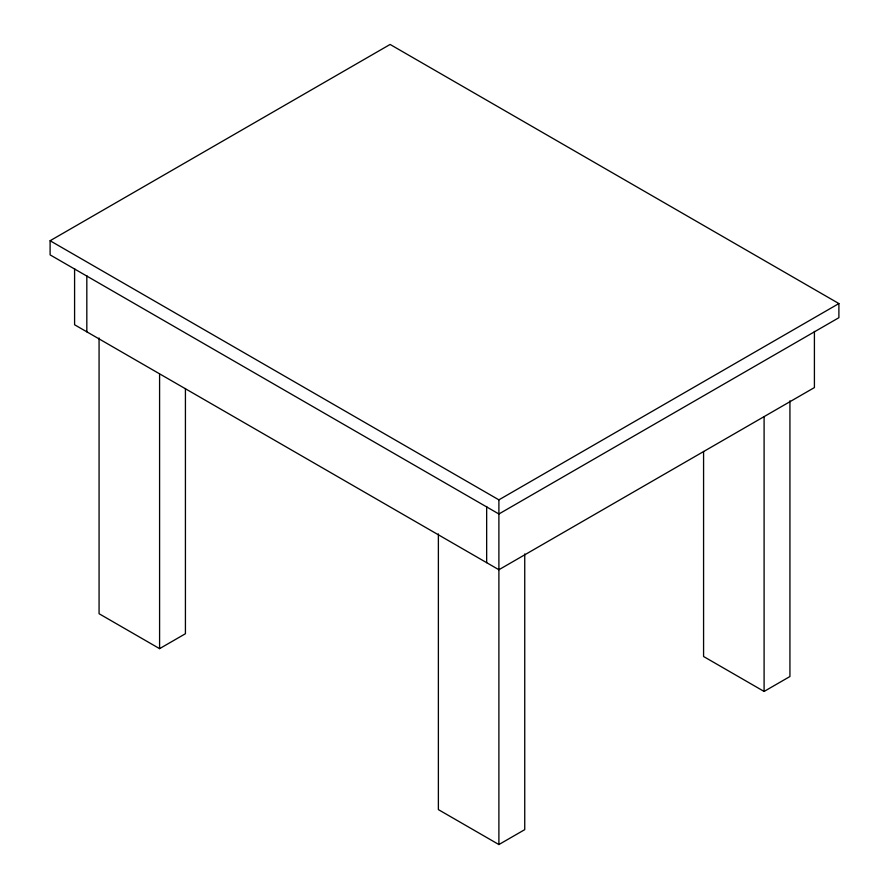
<?xml version="1.0" encoding="UTF-8"?>
<svg xmlns="http://www.w3.org/2000/svg" width="889" height="889" viewBox="0 0 889 889"><rect width="100%" height="100%" fill="white"/><g stroke="black" fill="none" stroke-linecap="round" stroke-linejoin="round"><path stroke-width="1.33" d="M50.106 240.741L390.104 44.45L838.894 303.56L838.894 317.695L498.896 513.986L50.106 254.876L50.106 240.741L498.896 499.851L838.894 303.56M99.068 338.009L99.068 613.71L159.587 648.648L185.423 633.735L185.423 388.504M438.377 533.911L438.377 809.612L498.896 844.55L524.743 829.637L524.743 553.925M703.577 451.456L703.577 656.504L764.096 691.442L789.932 676.518L789.932 400.817M814.413 331.397L814.413 387.571L498.896 569.738L74.587 324.763L74.587 268.578M764.096 417.119L764.096 691.442M498.896 499.851L498.896 844.55M486.661 506.486L486.661 562.67M159.587 374.325L159.587 648.648M86.822 275.646L86.822 331.83"/></g></svg>
